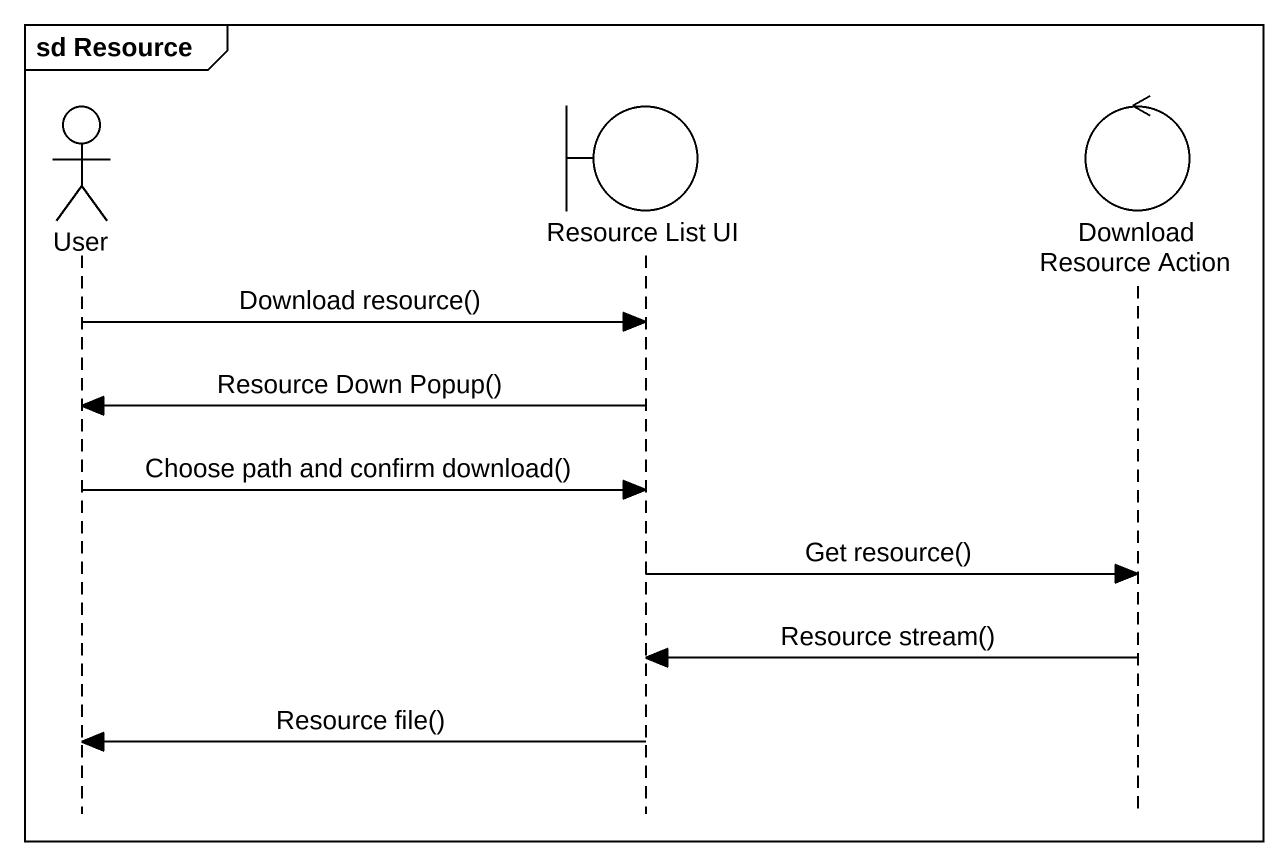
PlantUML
@startuml
mainframe sd Resource
hide footbox
actor User
boundary "Resource List UI" as Resource_List_UI
control "Download Resource Action" as Download_Resource_Action

User -> Resource_List_UI : Download resource()
Resource_List_UI -> User : Resource Down Popup()
User -> Resource_List_UI : Choose path and confirm download()
Resource_List_UI -> Download_Resource_Action : Get resource()
Download_Resource_Action -> Resource_List_UI : Resource stream()
Resource_List_UI -> User : Resource file()
@enduml
